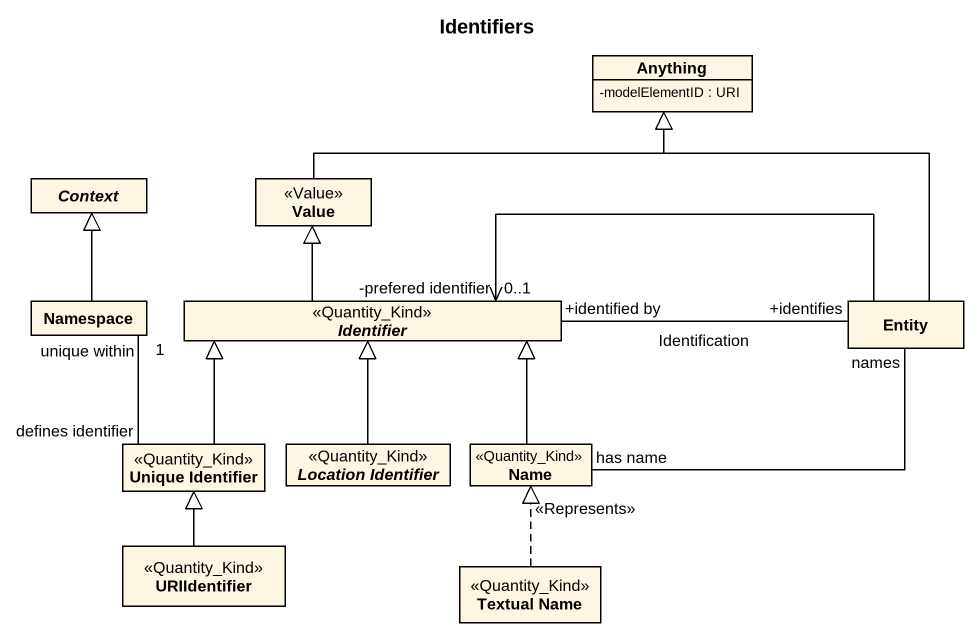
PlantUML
@startuml
title Identifiers
hide circle
hide empty members
skinparam classAttributeIconSize 0
class Anything {
  -modelElementID : URI
}
abstract class Context
class Value <<Value>>
class "Namespace" as Namespace_
abstract class Identifier <<Quantity_Kind>>
class "Entity" as Entity_
class "Unique Identifier" as Unique_Identifier <<Quantity_Kind>>
abstract class "Location Identifier" as Location_Identifier <<Quantity_Kind>>
class Name <<Quantity_Kind>>
class URIIdentifier <<Quantity_Kind>>
class "Textual Name" as Textual_Name <<Quantity_Kind>>
Value -right-|> Anything
Namespace_ -up-|> Context
Identifier -up-|> Value
Identifier "+identified by" -right- "+identifies" Entity_ : Identification
Entity_ -up-|> Anything
Entity_ -left-> "-prefered identifier\n0..1" Identifier
Unique_Identifier "defines identifier" -up- "unique within\n1" Namespace_
Unique_Identifier -up-|> Identifier
Location_Identifier -up-|> Identifier
Name -up-|> Identifier
Name "has name" -right- "names" Entity_
URIIdentifier -up-|> Unique_Identifier
Textual_Name .up.|> Name : <<Represents>>
@enduml
